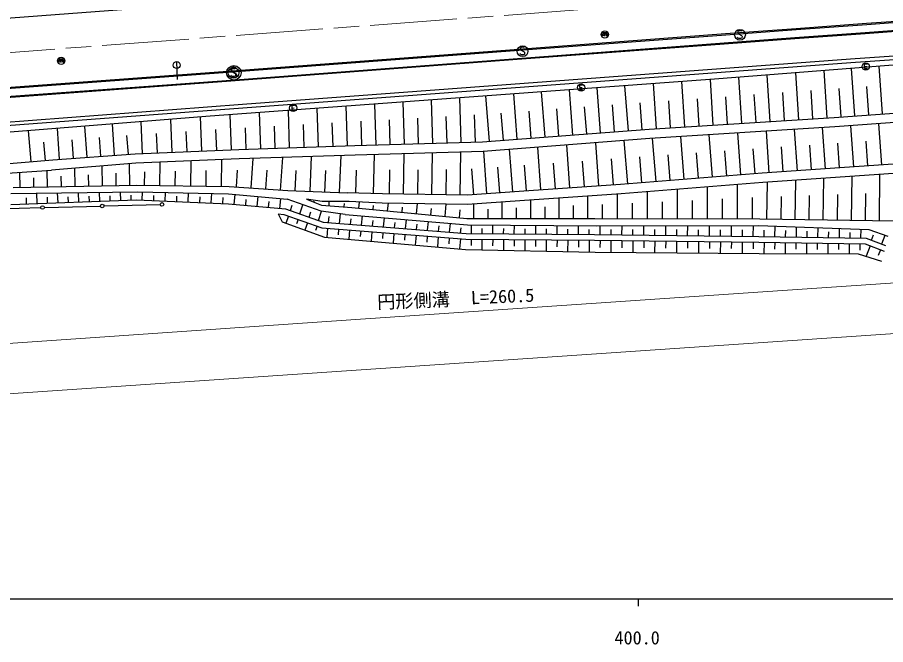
# Model space of a CAD drawing. Units: millimetres, scale not verified. Extents: x 40000 to 802321, y 20000 to 700605.
# Drawn here: x 382518 to 502054, y 198715 to 285087 of the extents above; entities that cross this region are included whole.
import ezdxf
from ezdxf.enums import TextEntityAlignment as Align

# ---------------------------------------------------------------- set-up
doc = ezdxf.new("R2010")
doc.units = ezdxf.units.MM
doc.header["$LTSCALE"] = 1000
doc.linetypes.add('CHAIN', pattern=[18.5, 12, -1.5, 3.5, -1.5])
for name, color, linetype, lineweight in [('M-BGD', 7, 'Continuous', 25), ('M-BMK', 2, 'CHAIN', 13), ('M-BMK-HTXT', 7, 'Continuous', 13), ('M-TTL-BAND', 7, 'Continuous', 25)]:
    doc.layers.add(name, color=color, linetype=linetype, lineweight=lineweight)
doc.styles.add('ＭＳ ゴシック', font='')
doc.styles.get('ＭＳ ゴシック').set_extended_font_data('MS Gothic')

# ---------------------------------------------------------------- blocks, each defined once
blk = doc.blocks.new('BUHIN16')
at = {"color": 7, "linetype": 'Continuous', "lineweight": 25}
blk.add_circle((0, 0), 249, dxfattribs=at)

msp = doc.modelspace()

# ---------------------------------------------------------------- linework, layer by layer
at = {"layer": 'M-BGD'}
for p, q in [((372080, 284289), (410950, 287206)), ((499433, 284270), (504898, 284666)), ((499443, 284121), (504908, 284516)), ((480022, 282848), (489722, 283573)), ((480033, 282698), (489733, 283424)), ((489722, 283573), (499433, 284270)), ((489733, 283424), (499443, 284121)), ((499257, 283001), (504721, 283396)), ((450931, 280666), (480022, 282848)), ((450942, 280517), (480033, 282698)), ((463082, 282995), (463704, 283010)), ((463086, 282842), (463710, 282857)), ((463095, 282475), (463086, 282842)), ((463165, 282657), (463257, 282564)), ((463210, 282778), (463302, 282685)), ((463407, 282475), (463394, 283002)), ((463518, 282665), (463607, 282575)), ((463550, 282786), (463632, 282696)), ((463682, 282482), (463624, 282515)), ((463707, 282495), (463682, 282482)), ((463719, 282515), (463707, 282495)), ((463710, 282857), (463719, 282515)), ((479841, 281459), (489540, 282184)), ((479846, 281578), (489546, 282304)), ((481710, 282266), (481655, 282351)), ((481705, 283084), (481703, 282997)), ((481703, 282997), (481709, 282941)), ((481752, 283167), (481705, 283084)), ((481709, 282941), (481740, 282867)), ((481771, 282211), (481710, 282266)), ((481740, 282867), (481794, 282827)), ((481833, 283225), (481752, 283167)), ((481843, 282179), (481771, 282211)), ((481794, 282827), (482208, 282601)), ((481930, 283254), (481833, 283225)), ((481918, 282170), (481843, 282179)), ((482091, 282174), (481918, 282170)), ((482046, 283257), (481930, 283254)), ((482125, 283244), (482046, 283257)), ((482206, 282210), (482091, 282174)), ((482182, 283219), (482125, 283244)), ((482224, 283175), (482182, 283219)), ((482257, 282279), (482206, 282210)), ((482208, 282601), (482255, 282534)), ((482255, 282534), (482287, 282441)), ((482282, 282351), (482257, 282279)), ((482287, 282441), (482282, 282351)), ((489540, 282184), (499251, 282881)), ((489546, 282304), (499257, 283001)), ((499251, 282881), (504715, 283276)), ((450750, 279277), (479841, 281459)), ((450756, 279397), (479846, 281578)), ((451819, 280912), (451772, 280828)), ((451900, 280970), (451819, 280912)), ((451996, 280999), (451900, 280970)), ((452113, 281001), (451996, 280999)), ((452192, 280988), (452113, 281001)), ((452249, 280963), (452192, 280988)), ((452291, 280919), (452249, 280963)), ((412100, 277730), (450931, 280666)), ((412111, 277581), (450943, 280517)), ((451777, 280011), (451722, 280096)), ((451772, 280828), (451770, 280742)), ((451770, 280742), (451775, 280686)), ((451775, 280686), (451807, 280611)), ((451838, 279956), (451777, 280011)), ((451807, 280611), (451861, 280571)), ((451910, 279924), (451838, 279956)), ((451861, 280571), (452275, 280345)), ((451985, 279914), (451910, 279924)), ((452158, 279918), (451985, 279914)), ((452273, 279955), (452158, 279918)), ((452324, 280024), (452273, 279955)), ((452275, 280345), (452321, 280279)), ((452321, 280279), (452354, 280186)), ((452348, 280096), (452324, 280024)), ((452354, 280186), (452348, 280096)), ((503177, 279756), (497211, 279337)), ((388235, 279370), (388857, 279385)), ((388239, 279218), (388863, 279233)), ((388247, 278850), (388239, 279218)), ((388318, 279032), (388410, 278939)), ((388363, 279153), (388455, 279060)), ((388560, 278850), (388547, 279378)), ((388670, 279040), (388760, 278950)), ((388703, 279161), (388785, 279071)), ((388835, 278857), (388777, 278890)), ((388860, 278870), (388835, 278857)), ((388872, 278890), (388860, 278870)), ((388863, 279233), (388872, 278890)), ((404447, 279002), (404508, 276510)), ((411918, 276341), (450750, 279277)), ((411924, 276461), (450756, 279397)), ((497211, 279337), (413505, 273084)), ((497248, 278838), (413542, 272585)), ((507665, 278873), (478516, 276578)), ((503212, 279257), (497246, 278838)), ((499505, 278644), (499116, 278635)), ((499116, 278635), (499130, 278025)), ((373227, 274848), (412100, 277730)), ((373238, 274698), (412111, 277581)), ((411927, 277983), (411924, 277868)), ((411924, 277868), (411931, 277793)), ((411989, 278095), (411927, 277983)), ((411931, 277793), (411974, 277694)), ((411974, 277694), (412045, 277641)), ((411981, 277847), (411980, 277761)), ((411980, 277761), (411985, 277705)), ((412028, 277931), (411981, 277847)), ((411985, 277705), (412016, 277630)), ((412097, 278172), (411989, 278095)), ((412016, 277630), (412070, 277590)), ((412109, 277989), (412028, 277931)), ((412045, 277641), (412597, 277339)), ((412070, 277590), (412484, 277364)), ((412226, 278210), (412097, 278172)), ((412206, 278017), (412109, 277989)), ((412322, 278020), (412206, 278017)), ((412381, 278214), (412226, 278210)), ((412401, 278007), (412322, 278020)), ((412487, 278197), (412381, 278214)), ((412458, 277982), (412401, 278007)), ((412500, 277938), (412458, 277982)), ((412484, 277364), (412531, 277298)), ((412562, 278164), (412487, 278197)), ((412619, 278105), (412562, 278164)), ((412597, 277339), (412659, 277251)), ((490089, 270997), (489681, 277457)), ((494010, 271245), (493597, 277765)), ((497834, 271510), (497365, 278062)), ((499123, 278310), (499453, 278318)), ((499130, 278025), (499520, 278034)), ((501626, 271782), (501155, 278360)), ((373045, 273458), (411918, 276341)), ((373051, 273578), (411924, 276461)), ((478511, 276577), (409072, 271482)), ((411933, 276893), (411860, 277006)), ((411986, 277029), (411931, 277114)), ((412015, 276820), (411933, 276893)), ((412047, 276975), (411986, 277029)), ((412111, 276777), (412015, 276820)), ((412119, 276943), (412047, 276975)), ((412211, 276765), (412111, 276777)), ((412195, 276933), (412119, 276943)), ((412367, 276937), (412195, 276933)), ((412441, 276770), (412211, 276765)), ((412482, 276974), (412367, 276937)), ((412595, 276819), (412441, 276770)), ((412533, 277043), (412482, 276974)), ((412531, 277298), (412563, 277205)), ((412558, 277115), (412533, 277043)), ((412563, 277205), (412558, 277115)), ((412663, 276911), (412595, 276819)), ((412659, 277251), (412702, 277127)), ((412695, 277006), (412663, 276911)), ((412702, 277127), (412695, 277006)), ((474409, 270005), (474014, 276247)), ((478329, 270253), (477932, 276535)), ((482249, 270501), (481848, 276840)), ((486169, 270749), (485765, 277148)), ((458990, 268889), (458513, 275110)), ((460318, 275746), (459928, 275737)), ((459928, 275737), (459943, 275127)), ((459936, 275412), (460266, 275420)), ((459943, 275127), (460333, 275137)), ((462815, 269183), (462339, 275391)), ((466640, 269476), (466165, 275671)), ((470489, 269758), (470096, 275960)), ((492050, 271121), (491803, 275015)), ((495938, 271374), (495657, 275297)), ((499730, 271646), (499448, 275585)), ((443626, 267851), (443446, 274004)), ((447515, 268010), (447035, 274268)), ((451340, 268303), (450861, 274548)), ((455165, 268596), (454687, 274829)), ((476369, 270129), (476131, 273886)), ((480289, 270377), (480050, 274162)), ((484209, 270625), (483968, 274446)), ((488129, 270873), (487885, 274731)), ((413505, 273084), (379598, 270529)), ((413542, 272585), (379635, 270031)), ((420682, 272940), (420292, 272931)), ((420292, 272931), (420307, 272321)), ((420300, 272606), (420630, 272614)), ((423983, 267261), (423811, 272564)), ((427968, 267391), (427790, 272856)), ((431896, 267509), (431732, 273145)), ((435806, 267623), (435637, 273431)), ((439716, 267737), (439541, 273718)), ((460902, 269036), (460616, 272765)), ((464727, 269329), (464442, 273050)), ((468552, 269622), (468268, 273336)), ((472449, 269882), (472213, 273615)), ((409072, 271482), (372566, 268559)), ((407925, 266690), (407728, 271373)), ((412006, 266862), (411803, 271683)), ((416014, 267002), (415852, 271980)), ((419999, 267132), (419832, 272272)), ((420307, 272321), (420697, 272330)), ((441671, 267794), (441565, 271434)), ((445581, 267908), (445472, 271652)), ((449427, 268157), (449140, 271907)), ((453252, 268450), (452965, 272193)), ((457077, 268743), (456791, 272479)), ((494990, 271306), (504471, 271985)), ((395904, 266098), (395593, 270383)), ((399763, 266347), (399580, 270708)), ((403844, 266518), (403654, 271041)), ((421991, 267196), (421889, 270329)), ((425975, 267326), (425870, 270556)), ((429941, 267452), (429844, 270782)), ((433851, 267566), (433751, 270999)), ((437761, 267680), (437658, 271217)), ((469509, 269696), (494990, 271306)), ((504555, 270688), (495077, 270009)), ((497654, 264503), (497257, 270166)), ((501528, 264775), (501131, 270443)), ((384404, 265218), (384033, 269441)), ((388334, 265549), (388028, 269766)), ((392119, 265823), (391811, 270075)), ((401804, 266433), (401692, 269098)), ((405885, 266604), (405768, 269366)), ((409965, 266776), (409845, 269630)), ((414022, 266937), (413927, 269875)), ((418007, 267067), (417908, 270102)), ((446558, 267937), (469509, 269696)), ((495077, 270009), (469599, 268399)), ((482137, 263393), (481686, 269163)), ((486030, 263690), (485630, 269412)), ((489905, 263961), (489506, 269657)), ((493779, 264232), (493382, 269902)), ((386393, 265393), (386171, 267919)), ((390226, 265686), (390042, 268227)), ((394012, 265961), (393826, 268522)), ((397797, 266235), (397610, 268817)), ((428964, 267423), (446558, 267937)), ((469599, 268399), (446627, 266638)), ((462574, 261886), (462158, 267829)), ((466541, 262171), (466074, 268129)), ((470440, 262477), (469974, 268423)), ((474339, 262782), (473878, 268669)), ((478238, 263088), (477782, 268916)), ((495716, 264368), (495479, 267763)), ((499591, 264639), (499353, 268038)), ((398743, 266304), (413026, 266905)), ((413026, 266905), (428964, 267423)), ((446627, 266638), (429004, 266124)), ((447143, 260797), (446722, 266645)), ((450711, 261054), (450289, 266919)), ((454595, 261327), (454183, 267217)), ((458584, 261607), (458170, 267523)), ((480188, 263240), (479915, 266720)), ((484087, 263546), (483817, 266990)), ((487968, 263825), (487728, 267251)), ((491842, 264097), (491603, 267507)), ((365510, 263554), (387387, 265480)), ((387387, 265480), (398743, 266304)), ((413075, 265606), (398817, 265006)), ((410612, 261830), (410663, 265504)), ((429004, 266124), (413075, 265606)), ((414706, 261600), (414993, 265668)), ((418754, 261314), (419071, 265801)), ((422817, 261117), (423016, 265929)), ((426886, 260949), (427097, 266062)), ((431552, 260828), (431669, 266202)), ((435693, 260752), (435787, 266322)), ((439593, 260686), (439690, 266436)), ((443492, 260621), (443592, 266550)), ((464569, 262025), (464319, 265599)), ((468491, 262324), (468211, 265897)), ((472390, 262630), (472112, 266179)), ((476289, 262935), (476014, 266450)), ((398817, 265006), (387200, 264042)), ((390462, 261827), (390413, 264308)), ((394242, 261901), (394189, 264622)), ((398022, 261975), (397965, 264935)), ((402143, 261949), (402188, 265148)), ((406377, 261889), (406426, 265326)), ((445359, 260668), (445103, 264221)), ((448927, 260925), (448674, 264439)), ((452600, 261188), (452353, 264714)), ((456590, 261467), (456342, 265009)), ((460579, 261746), (460330, 265304)), ((504434, 264978), (485062, 263622)), ((365539, 262551), (387200, 264042)), ((382901, 261680), (382861, 263743)), ((384791, 261717), (384766, 263011)), ((386681, 261754), (386637, 264003)), ((388571, 261791), (388544, 263207)), ((392352, 261864), (392321, 263425)), ((396132, 261938), (396099, 263642)), ((400026, 261979), (400052, 263827)), ((404260, 261919), (404288, 263910)), ((408494, 261860), (408524, 263993)), ((412682, 261743), (412846, 264058)), ((416730, 261457), (416911, 264024)), ((420783, 261201), (420898, 263998)), ((424851, 261033), (424974, 264011)), ((429119, 260881), (429188, 264031)), ((433744, 260785), (433799, 264073)), ((437643, 260719), (437700, 264115)), ((441542, 260654), (441602, 264157)), ((485062, 263622), (465566, 262095)), ((504475, 263678), (485158, 262326)), ((497342, 257142), (497438, 263185)), ((501213, 257093), (501236, 263451)), ((381956, 261661), (398967, 261994)), ((398967, 261994), (411670, 261815)), ((411670, 261815), (419766, 261243)), ((465566, 262095), (451603, 261118)), ((485158, 262326), (465662, 260799)), ((481650, 257352), (481664, 262052)), ((485719, 257327), (485799, 262371)), ((489593, 257266), (489679, 262642)), ((493468, 257204), (493559, 262914)), ((381610, 260812), (399111, 261060)), ((385238, 259440), (385183, 260863)), ((388117, 259550), (388065, 260904)), ((390996, 259659), (390947, 260944)), ((393875, 259769), (393829, 260985)), ((396754, 259879), (396711, 261026)), ((398194, 259933), (398168, 260601)), ((399111, 261060), (411600, 260787)), ((399706, 259928), (399753, 261046)), ((402877, 259796), (402926, 260976)), ((406048, 259664), (406100, 260907)), ((409219, 259533), (409273, 260838)), ((411600, 260787), (419675, 260036)), ((412383, 259362), (412505, 260703)), ((419766, 261243), (427903, 260907)), ((432769, 260802), (427903, 260907)), ((444467, 260604), (432769, 260802)), ((451603, 261118), (444467, 260604)), ((465662, 260799), (451696, 259821)), ((465118, 257400), (465128, 260761)), ((469251, 257388), (469262, 261081)), ((473384, 257376), (473396, 261404)), ((477517, 257364), (477530, 261728)), ((495405, 257173), (495461, 260699)), ((499280, 257112), (499339, 260837)), ((381639, 259303), (398914, 259961)), ((383798, 259385), (383765, 260260)), ((386677, 259495), (386645, 260328)), ((389556, 259605), (389526, 260396)), ((392435, 259714), (392407, 260465)), ((395315, 259824), (395288, 260533)), ((398914, 259961), (411597, 259434)), ((401292, 259862), (401320, 260551)), ((404463, 259730), (404493, 260457)), ((407633, 259599), (407665, 260363)), ((410804, 259467), (410838, 260269)), ((411597, 259434), (419453, 258716)), ((413954, 259218), (414027, 260021)), ((415525, 259075), (415647, 260411)), ((417096, 258931), (417169, 259731)), ((418667, 258787), (418789, 260119)), ((424363, 258387), (419675, 260036)), ((424495, 259736), (422325, 260061)), ((422325, 260061), (424380, 259220)), ((423352, 259640), (423414, 259791)), ((428208, 259733), (424495, 259736)), ((425421, 259142), (425465, 259735)), ((427504, 258987), (427537, 259435)), ((432741, 259502), (428208, 259733)), ((429535, 258816), (429615, 259661)), ((444503, 259304), (432741, 259502)), ((433495, 258442), (433593, 259488)), ((437454, 258068), (437582, 259420)), ((451696, 259821), (444503, 259304)), ((449282, 257411), (449283, 259648)), ((453201, 257411), (453202, 259927)), ((457120, 257410), (457121, 260201)), ((461039, 257409), (461039, 260475)), ((467185, 257394), (467191, 259509)), ((471318, 257382), (471325, 259698)), ((475451, 257370), (475458, 259888)), ((479584, 257358), (479592, 260077)), ((483717, 257346), (483725, 260267)), ((487656, 257296), (487706, 260422)), ((491531, 257235), (491583, 260561)), ((378021, 258698), (385738, 258897)), ((386238, 258909), (393956, 259108)), ((394455, 259121), (402173, 259320)), ((419453, 258716), (424613, 256900)), ((420098, 258489), (420361, 259235)), ((421388, 258035), (421826, 259279)), ((422678, 257581), (422941, 258328)), ((423968, 257127), (424409, 258380)), ((427643, 257946), (424363, 258387)), ((424380, 259220), (428545, 258910)), ((428545, 258910), (444384, 257412)), ((431515, 258629), (431567, 259188)), ((435474, 258255), (435542, 258974)), ((439434, 257880), (439520, 258784)), ((441414, 257693), (441571, 259353)), ((443394, 257506), (443497, 258594)), ((445363, 257412), (445364, 259366)), ((447323, 257412), (447323, 258669)), ((451242, 257411), (451242, 258838)), ((455161, 257410), (455161, 259002)), ((459079, 257409), (459080, 259167)), ((463052, 257406), (463057, 259332)), ((418423, 258028), (419187, 257961)), ((418423, 258028), (418988, 256914)), ((419187, 257961), (424446, 256111)), ((419845, 257730), (419494, 256731)), ((421159, 257267), (420946, 256661)), ((425370, 256840), (425437, 257678)), ((426885, 256721), (426989, 258034)), ((427643, 257946), (444508, 256507)), ((428400, 256601), (428460, 257364)), ((429914, 256482), (430014, 257744)), ((431429, 256362), (431489, 257114)), ((432944, 256242), (433042, 257486)), ((435973, 256003), (436070, 257227)), ((444384, 257412), (462019, 257409)), ((462019, 257409), (484750, 257343)), ((484750, 257343), (500248, 257096)), ((500248, 257096), (513974, 257062)), ((418988, 256914), (424800, 254808)), ((422474, 256805), (422114, 255781)), ((423789, 256342), (423570, 255721)), ((424446, 256111), (444269, 254545)), ((424613, 256900), (444304, 255345)), ((425208, 256051), (425108, 254782)), ((426733, 255930), (426673, 255163)), ((428258, 255810), (428156, 254520)), ((434459, 256123), (434517, 256863)), ((437488, 255883), (437545, 256612)), ((439003, 255764), (439098, 256969)), ((440517, 255644), (440574, 256361)), ((442032, 255525), (442126, 256710)), ((443547, 255405), (443602, 256111)), ((444508, 256507), (462277, 256359)), ((445041, 255338), (445051, 256502)), ((446515, 255325), (446521, 256024)), ((447989, 255312), (447999, 256478)), ((449462, 255299), (449469, 255999)), ((450936, 255285), (450947, 256453)), ((452410, 255272), (452416, 255973)), ((453884, 255259), (453894, 256429)), ((455358, 255245), (455364, 255948)), ((456831, 255232), (456842, 256404)), ((458305, 255219), (458311, 255923)), ((459779, 255205), (459790, 256380)), ((461253, 255192), (461259, 255897)), ((462277, 256359), (484534, 256414)), ((462743, 255177), (462756, 256360)), ((464250, 255160), (464258, 255883)), ((465757, 255144), (465770, 256368)), ((467263, 255127), (467272, 255874)), ((468770, 255111), (468784, 256375)), ((470277, 255094), (470285, 255865)), ((471784, 255077), (471798, 256382)), ((473290, 255061), (473299, 255856)), ((474797, 255044), (474812, 256390)), ((476304, 255027), (476313, 255847)), ((477811, 255011), (477826, 256397)), ((479318, 254994), (479327, 255838)), ((480824, 254977), (480840, 256405)), ((482331, 254961), (482341, 255829)), ((483838, 254944), (483854, 256412)), ((484534, 256414), (499755, 255882)), ((486811, 254900), (486834, 256333)), ((489770, 254853), (489792, 256230)), ((492730, 254806), (492751, 256127)), ((495689, 254758), (495710, 256023)), ((498649, 254711), (498668, 255920)), ((499755, 255882), (502372, 254952)), ((424800, 254808), (444218, 253140)), ((429783, 255689), (429721, 254909)), ((431308, 255569), (431204, 254258)), ((432833, 255449), (432770, 254656)), ((434357, 255328), (434252, 253996)), ((435882, 255208), (435819, 254402)), ((437407, 255087), (437300, 253734)), ((438932, 254967), (438867, 254149)), ((440457, 254846), (440348, 253473)), ((441982, 254726), (441916, 253895)), ((444304, 255345), (461990, 255185)), ((461990, 255185), (484591, 254936)), ((484591, 254936), (499389, 254699)), ((485331, 254924), (485345, 255801)), ((488291, 254877), (488304, 255720)), ((491250, 254829), (491263, 255639)), ((494210, 254782), (494222, 255558)), ((497169, 254735), (497181, 255477)), ((499389, 254699), (502044, 253686)), ((500099, 254428), (500367, 255132)), ((501519, 253886), (501979, 255092)), ((443507, 254606), (443396, 253211)), ((444269, 254545), (461981, 254386)), ((445007, 254539), (444999, 253689)), ((446483, 254525), (446470, 253090)), ((447959, 254512), (447951, 253639)), ((449435, 254499), (449422, 253025)), ((450911, 254485), (450903, 253590)), ((452387, 254472), (452373, 252960)), ((453863, 254459), (453855, 253540)), ((455339, 254445), (455325, 252894)), ((456815, 254432), (456806, 253490)), ((458291, 254419), (458276, 252829)), ((459767, 254405), (459758, 253440)), ((461243, 254392), (461228, 252764)), ((461981, 254386), (484581, 254136)), ((462734, 254377), (462723, 253395)), ((464241, 254361), (464223, 252731)), ((465747, 254344), (465737, 253370)), ((467254, 254327), (467236, 252710)), ((468761, 254311), (468750, 253344)), ((470267, 254294), (470250, 252689)), ((471774, 254277), (471763, 253318)), ((473281, 254261), (473263, 252669)), ((474787, 254244), (474777, 253293)), ((476294, 254227), (476277, 252648)), ((477801, 254211), (477790, 253267)), ((479307, 254194), (479290, 252628)), ((480814, 254178), (480804, 253242)), ((482321, 254161), (482303, 252607)), ((483827, 254144), (483817, 253216)), ((484581, 254136), (499235, 253902)), ((485313, 254124), (485289, 252589)), ((486779, 254101), (486764, 253191)), ((488244, 254077), (488220, 252579)), ((489710, 254054), (489695, 253166)), ((491175, 254030), (491152, 252568)), ((492641, 254007), (492627, 253141)), ((494106, 253984), (494083, 252558)), ((495571, 253960), (495558, 253116)), ((497037, 253937), (497015, 252547)), ((498502, 253913), (498489, 253050)), ((499235, 253902), (501843, 252907)), ((499938, 253633), (499386, 252187)), ((444218, 253140), (462066, 252745)), ((462066, 252745), (484652, 252591)), ((484652, 252591), (498266, 252543)), ((498266, 252543), (501485, 251519)), ((501344, 253097), (501031, 252277))]:
    msp.add_line(p, q, dxfattribs=at)
for centre, radius in [((482004, 282686), 746), ((463401, 282725), 498), ((452070, 280430), 746), ((388554, 279100), 498), ((404459, 278521), 481), ((499318, 278314), 498), ((412325, 277453), 995), ((412279, 277449), 746), ((460131, 275417), 498), ((420495, 272611), 498)]:
    msp.add_circle(centre, radius, dxfattribs=at)
at = {"layer": 'M-BMK'}
msp.add_line((375726, 279820), (466899, 286668), dxfattribs=at)
at = {"layer": 'M-BMK-HTXT'}
for p, q in [((428436, 243416), (575597, 253469)), ((285906, 226718), (575788, 246521)), ((317370, 235829), (428436, 243416))]:
    msp.add_line(p, q, dxfattribs=at)
at = {"layer": 'M-TTL-BAND'}
for p, q in [((40000, 205000), (579000, 205000)), ((468000, 205000), (468000, 204000))]:
    msp.add_line(p, q, dxfattribs=at)

# ---------------------------------------------------------------- block references
at = {"layer": 'M-BGD', "rotation": 200}
for p in [(394206, 259115), (402423, 259327), (385988, 258903)]:
    msp.add_blockref('BUHIN16', p, dxfattribs=at)

# ---------------------------------------------------------------- texts
at = {"layer": 'M-BMK-HTXT', "style": 'ＭＳ ゴシック'}
for s, rotation, p in [('円形側溝', 2.3, (432117, 244421)), ('L=260.5', 2.4, (445015, 245024))]:
    msp.add_text(s, height=1833, rotation=rotation, dxfattribs=at).set_placement(p, align=Align.BOTTOM_LEFT)
at = {"layer": 'M-TTL-BAND', "style": 'ＭＳ ゴシック'}
msp.add_text('400.0', height=1833, dxfattribs=at).set_placement((467844, 198195), align=Align.BOTTOM_CENTER)

doc.saveas('drawing.dxf')
